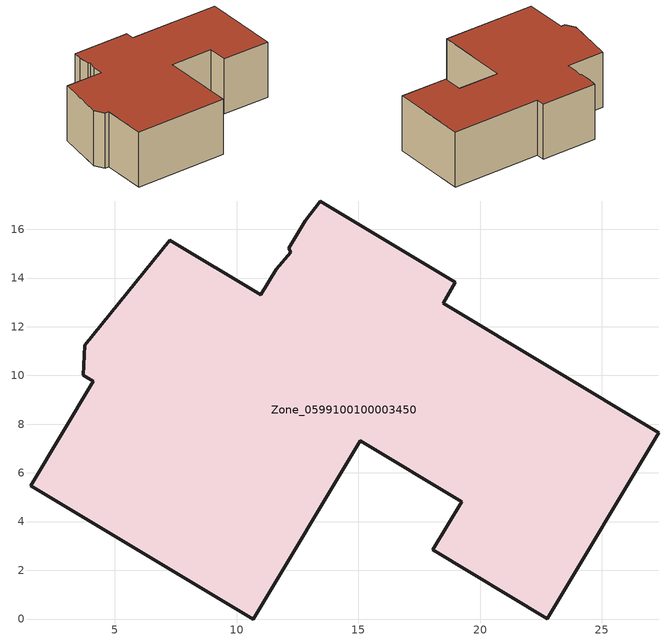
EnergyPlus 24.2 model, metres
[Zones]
Zone_0599100100003450
 floor ground (C_G): 11.62,14.36 12.23,15.06 12.14,15.22 12.81,16.35 13.42,17.16 18.98,13.82 18.47,12.96 27.32,7.64 22.75,0.01 18.06,2.84 19.25,4.81 15.08,7.32 10.68,0 1.55,5.47 4.12,9.76 3.71,10 3.76,11.24 7.25,15.55 10.98,13.31 z1.52
 wall outside (C_F): 1.55,5.47 10.68,0 15.08,7.32 19.25,4.81 18.06,2.84 22.75,0.01 27.32,7.64 18.47,12.96 18.98,13.82 13.42,17.16 12.81,16.35 12.14,15.22 12.23,15.06 11.62,14.36 10.98,13.31 7.25,15.55 3.76,11.24 3.71,10 4.12,9.76 1.55,5.47 z1.52:7.96
 roof outside (C_R): 7.25,15.55 3.76,11.24 3.71,10 4.12,9.76 1.55,5.47 10.68,0 15.08,7.32 19.25,4.81 18.06,2.84 22.75,0.01 27.32,7.64 18.47,12.96 18.98,13.82 13.42,17.16 12.81,16.35 12.14,15.22 12.23,15.06 11.62,14.36 10.98,13.31 z7.96
[BUILDING]
Pand.0599100100003450: North Axis=0; Terrain=City; Loads Convergence Tolerance Value=0.04; Temperature Convergence Tolerance Value=0.4; Solar Distribution=FullExterior; Maximum Number of Warmup Days=25; Minimum Number of Warmup Days=1
[Site:Location]
Rotterdam.The.Hague.AP_ZH_NLD Design_Conditions: Latitude=51.96; Longitude=4.45; Time Zone=1; Elevation=-4.5
[SITE:GROUNDTEMPERATURE:BUILDINGSURFACE]
18, 18, 18, 18, 18, 18, 18, 18, 18, 18, 18, 18
[MATERIAL] Thermal Absorptance=0.9; Solar Absorptance=0.7; Visible Absorptance=0.7
Name | Roughness | Thickness | Conductivity | Density | Specific Heat
G.D.2006-2014 | MediumSmooth | 0.15 | 0.06 | 540 | 1210
F.D.2006-2014 | Rough | 0.3 | 0.12 | 1920 | 840
R.D.2006-2014 | MediumRough | 0.2 | 0.08 | 1500 | 1000
[CONSTRUCTION]
C_G: G.D.2006-2014
C_F: F.D.2006-2014
C_R: R.D.2006-2014
[ZONE]
Zone_0599100100003450: Type=1; Multiplier=1; Ceiling Height=Autocalculate; Volume=Autocalculate; Floor Area=autocalculate; Part of Total Floor Area=Yes
[ZONEINFILTRATION:DESIGNFLOWRATE]
Infil_Zone_0599100100003450: Zone or ZoneList or Space or SpaceList=Zone_0599100100003450; Schedule=AlwaysOn; Design Flow Rate Calculation Method=Flow/Area; Flow Rate per Floor Area=0.0021; Constant Term Coefficient=1; Temperature Term Coefficient=0; Velocity Term Coefficient=0; Velocity Squared Term Coefficient=0
[HVACTEMPLATE:ZONE:IDEALLOADSAIRSYSTEM]
Zone_0599100100003450: Maximum Heating Supply Air Temperature=50; Minimum Cooling Supply Air Temperature=13; Maximum Heating Supply Air Humidity Ratio=0.0156; Minimum Cooling Supply Air Humidity Ratio=0.0077; Heating Limit=NoLimit; Cooling Limit=NoLimit; Dehumidification Control Type=ConstantSensibleHeatRatio; Cooling Sensible Heat Ratio=0.7; Dehumidification Setpoint=60; Humidification Control Type=None; Humidification Setpoint=30; Outdoor Air Method=None; Outdoor Air Flow Rate per Person=0.00944; Outdoor Air Flow Rate per Zone Floor Area=0; Outdoor Air Flow Rate per Zone=0; Demand Controlled Ventilation Type=None; Outdoor Air Economizer Type=NoEconomizer; Heat Recovery Type=None; Sensible Heat Recovery Effectiveness=0.7; Latent Heat Recovery Effectiveness=0.65
[ZONECONTROL:THERMOSTAT]
ThermostatControl_Zone_0599100100003450: Zone or ZoneList=Zone_0599100100003450; Control Type Schedule=DualSetpointControlType; Control 1=Thermostat_Zone_0599100100003450; Temperature Difference Between Cutout And Setpoint=0
[THERMOSTATSETPOINT:DUALSETPOINT]
Thermostat_Zone_0599100100003450: Heating Setpoint Temperature Schedule=HeatingSetpoint_Zone_0599100100003450; Cooling Setpoint Temperature Schedule=CoolingSetpoint_Zone_0599100100003450
[SCHEDULE:COMPACT]
HeatingSetpoint_Zone_0599100100003450: Through: 12/31, For: AllDays, Until: 24:00, 21
CoolingSetpoint_Zone_0599100100003450: Through: 12/31, For: AllDays, Until: 24:00, 24
DualSetpointControlType: Through: 12/31, For: AllDays, Until: 24:00, 4
AlwaysOn: Through: 12/31, For: AllDays, Until: 24:00, 1
